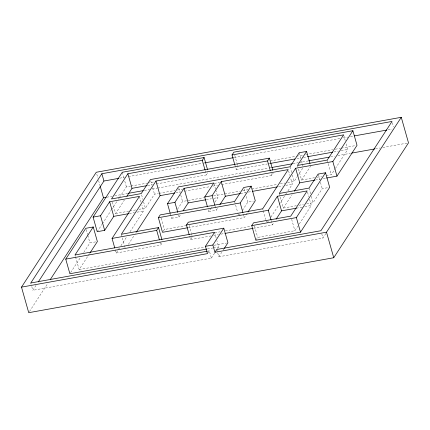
<?xml version="1.0" encoding="UTF-8"?>
<svg xmlns="http://www.w3.org/2000/svg" width="430" height="430" viewBox="0 0 430 430"><rect width="100%" height="100%" fill="white"/><g stroke="black" fill="none" stroke-linecap="round" stroke-linejoin="round"><path stroke-width="0.32" stroke-dasharray="2.15 1.61" d="M31.793 286.649L32.831 290.298L36.109 285.251M29.46 311.562L47.784 283.408M70.606 272.609L80.453 257.479M83.737 252.437L89.934 242.907L96.132 241.789M97.228 231.7L101.969 224.417M102.335 223.853L111.085 210.404M111.451 209.845L116.917 201.439M118.379 199.197L119.105 198.079M119.47 197.515L126.398 186.873L130.36 186.158M75.551 256.893L79.142 269.589L89.714 253.334M112.375 202.121L115.606 213.549L124.356 200.1M115.294 249.846L116.191 253.017L119.475 247.976M120.932 245.734L126.769 236.769M130.048 231.722L143.539 210.99L141.927 205.277M138.895 209.351L145.367 208.19L154.483 194.177L158.428 193.468M128.371 244.391L134.208 235.425M135.665 233.184L136.396 232.066M163.233 231.184L164.33 229.507L186.056 225.589M170.366 213.855L171.624 218.295L173.08 216.053M177.456 209.329L182.562 201.487L203.691 197.682M116.191 253.017L160.831 244.976L162.653 242.176M171.624 218.295L179.063 216.956L180.519 214.715M156.375 183.943L206.411 174.929L207.867 172.688M189.689 236.441L190.587 239.618L192.409 236.812M208.281 209.689L208.819 211.598L211.006 208.233M211.372 207.674L212.103 206.55M215.016 202.068L217.935 197.585L215.779 189.969M234.909 165.125L236.167 169.565L237.989 166.765M208.819 211.598L216.258 210.254L217.72 208.012M207.851 253.071L209.308 250.83L211.377 258.129L32.831 290.298M211.377 258.129L214.656 253.087M217.575 248.604L218.666 246.922L216.87 240.574M239.091 215.543L240.182 213.861M242.369 210.501L247.841 202.095L253.421 201.089M216.747 249.491L218.816 256.791L221.729 252.308M223.191 250.066L223.917 248.943M188.243 227.669L244.342 217.564L247.621 212.522M221.504 184.577L271.69 175.537L273.147 173.295M255.866 240.22L257.688 237.419L294.883 230.716L297.802 226.234M267.17 222.847L268.261 221.171M270.814 217.247L278.839 204.916M279.204 204.357L286.498 193.151M287.955 190.909L292.33 184.185L290.535 177.837M287.552 182.573L294.152 181.379L297.071 176.897M297.436 176.338L302.903 167.931M253.281 228.319L272.421 224.874L273.878 222.632M279.231 193.462L283.359 208.061L292.11 194.613M297.463 165.442L301.591 180.041L310.707 166.034M299.264 223.992L311.293 205.502L309.498 199.154M306.649 203.863L313.121 202.702L322.237 188.689L329.052 187.464M326.176 175.612L331.353 174.682L334.997 169.076M335.362 168.517L347.757 149.463L345.962 143.115M218.816 256.791L322.968 238.026L325.886 233.544M119.798 178.165L124.42 177.332M128.387 176.617L202.412 163.282M203.073 163.163L205.056 162.809M234.135 157.568L340.538 138.395M343.183 137.923L347.811 137.089M350.455 136.611L353.756 136.014M388.123 129.822L392.09 129.107M131.021 186.04L146.856 183.185M147.517 183.067L154.117 181.874M270.217 160.96L295.862 156.337M296.523 156.219L303.096 155.036M305.725 154.564L332.691 149.704M335.319 149.231L340.582 148.285M341.237 148.167L355.707 145.56M147.818 185.486L152.424 184.653M236.167 169.565L267.202 163.975M267.863 163.857L269.841 163.502M296.915 158.622L300.876 157.912M303.521 157.434L306.821 156.837M333.895 151.962L338.517 151.129M341.157 150.65L347.757 149.463M106.785 197.22L112.063 196.268M114.708 195.79L127.909 193.409M144.416 190.436L149.699 189.485M152.338 189.012L156.961 188.179M157.622 188.06L268.535 168.076M269.196 167.958L271.174 167.598M292.964 163.674L298.243 162.723M298.904 162.604L308.81 160.82M330.595 156.896L334.556 156.181M337.856 155.585L350.402 153.327M375.492 148.807L380.109 147.974M382.754 147.501L407.178 143.099M159.084 193.35L174.865 190.506M177.499 190.033L182.761 189.082M214.323 183.395L219.585 182.449M175.945 192.785L180.568 191.952M184.529 191.237L210.281 186.599M212.92 186.125L217.542 185.292M115.606 213.549L129.194 211.103M129.838 210.985L136.31 209.819M213.597 195.897L240.01 191.135M242.649 190.662L247.933 189.711M251.894 188.996L277.646 184.357M280.285 183.879L284.907 183.046M301.591 180.041L314.529 177.708M317.12 177.246L321.645 176.429M129.312 213.554L134.482 212.619M137.073 212.157L143.539 210.99M206.292 199.687L211.469 198.751M214.054 198.284L217.935 197.585M240.472 193.527L245.724 192.581M248.352 192.108L251.631 191.517M278.543 186.668L282.483 185.959M285.767 185.368L292.33 184.185M315.432 180.019L320.651 179.079M323.263 178.611L326.526 178.025M283.359 208.061L296.297 205.728M298.888 205.266L303.413 204.449M296.415 208.184L302.236 207.131M304.827 206.669L311.293 205.502M214.796 232.78L220.063 231.829M225.331 230.883L251.002 226.255M190.587 239.618L211.044 235.93M213.683 235.452L218.306 234.619M220.945 234.146L224.245 233.549M79.142 269.589L204.89 246.933M214.108 245.272L226.615 243.02M207.475 248.938L212.743 247.992M213.404 247.874L218.666 246.922M207.991 251.066L209.308 250.83M392.353 122.668L393.558 126.925M343.629 134.864L345.247 140.578M327.219 160.078L331.353 174.682M318.103 174.091L319.721 179.804M320.436 182.341L322.237 188.689M299.14 152.774L300.753 158.487M301.473 161.024L302.193 163.561M302.371 164.201L302.908 166.104M308.987 188.098L310.605 193.812M311.32 196.354L313.121 202.702M321.764 233.769L322.968 238.026M307.525 192.172L308.778 196.612M290.024 166.781L291.637 172.494M292.357 175.031L294.152 181.379M288.557 170.855L289.815 175.295M291.653 219.295L294.883 230.716M271.147 173.629L271.69 175.537M271.163 220.429L272.421 224.874M262.671 208.808L263.031 210.082M263.214 210.716L265.729 219.601M265.907 220.235L266.444 222.143M234.758 155.338L236.914 162.959M237.091 163.594L237.634 165.496M244.068 188.765L245.326 193.204M246.223 196.381L247.841 202.095M254.452 225.992L257.688 237.419M243.439 214.393L244.342 217.564M234.592 201.503L237.645 212.291M237.828 212.931L238.365 214.833M213.984 183.621L215.602 189.334M205.153 170.484L206.411 174.929M215 205.814L216.258 210.254M214.538 232.324L216.156 238.037M178.789 188.157L180.046 192.597M180.767 195.139L182.562 201.487M189.178 225.384L191.334 233.006M191.511 233.641L192.049 235.543M178.525 215.054L179.063 216.956M150.71 180.847L151.967 185.292M152.682 187.829L154.483 194.177M161.094 218.08L164.33 229.507M159.933 241.8L160.831 244.976M141.594 194.854L142.851 199.3M143.566 201.842L145.367 208.19M139.411 196.392L141.024 202.1M122.27 172.269L124.066 178.617M124.781 181.159L126.398 186.873M121.325 234.275L124.377 245.068M124.555 245.702L125.098 247.605M96.793 174.177L97.879 178.009M98.604 180.568L100.05 185.674M86.161 229.577L87.602 234.656M87.779 235.291L89.934 242.907M75.008 254.985L75.368 256.258M30.761 282.999L31.105 284.214"/><path stroke-width="0.64" d="M21.5 287.138L96.255 172.263L401.271 117.309L408.5 142.862L333.744 257.737L28.729 312.691L21.5 287.138L207.486 253.63L205.422 246.331L214.538 232.324L65.747 259.129L69.88 273.727L206.819 249.056M224.283 248.384L227.932 242.783L223.799 228.179L212.861 244.993L214.925 252.292L216.747 249.491L320.898 230.727L392.01 121.454L101.867 173.725L30.761 282.999L207.335 251.184M38.297 281.892L103.936 181.025L118.476 178.402M50.348 279.462L103.485 197.811L106.124 197.338M65.747 259.129L85.801 228.308L93.245 226.97L97.373 241.569L90.08 252.775M128.661 213.672L113.783 216.349L104.667 230.362L97.228 231.7L93.095 217.102L122.27 172.269L204.1 157.525L207.513 169.587M93.245 226.97L75.008 254.985L223.799 228.179M93.095 217.102L100.534 215.758L109.65 201.751L139.411 196.392L112.063 238.419L114.756 247.938M204.1 157.525L202.277 160.331L127.882 173.731L111.477 198.95L141.233 193.586L150.35 179.579L269.379 158.132L272.792 170.194M126.909 196.177L132.015 188.329L147.157 185.604M269.379 158.132L267.557 160.938L155.966 181.041L121.325 234.275L158.519 227.572L161.933 239.634M136.761 231.501L160.094 195.639L174.623 193.022M187.582 227.787L162.508 232.307L158.374 217.709L160.197 214.903L234.592 201.503L243.708 187.491L251.147 186.152L255.28 200.751L247.986 211.958M170.183 213.221L167.49 203.696L178.428 186.889L290.024 166.781L299.14 152.774L306.579 151.43L309.992 163.491M112.063 238.419L156.697 230.378L158.519 227.572M167.49 203.696L174.929 202.358L184.045 188.345L213.807 182.986L204.685 196.994L207.384 206.518M183.072 210.791L188.179 202.949L205.642 199.799M189.152 234.538L186.453 225.014L188.281 222.213L262.671 208.808L288.197 169.581L221.246 181.648L212.13 195.655L204.685 196.994M234.732 164.491L232.039 154.967L233.861 152.166L352.89 130.72L357.024 145.324L336.964 176.144L326.526 178.025M219.907 204.653L225.374 196.247L240.472 193.527M158.374 217.709L240.209 202.965L251.147 186.152M352.89 130.72L332.836 161.54L295.636 168.243L279.231 193.462L308.987 188.098L318.103 174.091L325.542 172.752L329.676 187.351L300.5 232.178L255.866 240.22L251.733 225.621L253.555 222.821L290.755 216.118L307.165 190.904L277.404 196.263L268.288 210.27L186.453 225.014M306.579 151.43L297.463 165.442L327.219 160.078L343.629 134.864L232.039 154.967M276.065 219.268L281.537 210.861L296.415 208.184M294.297 191.248L299.769 182.841L314.781 180.138M251.733 225.621L296.372 217.58L325.542 172.752M214.925 252.292L326.515 232.189L401.271 117.309M205.056 162.809L233.474 157.686M354.417 135.896L386.801 130.064M270.502 163.384L294.937 158.982M307.482 156.719L332.573 152.198M128.57 193.29L143.093 190.673M271.835 167.48L292.303 163.792M308.81 160.82L329.272 157.133M351.724 153.091L374.831 148.925M252.286 191.398L277.232 186.905M224.906 233.431L252.62 228.438M205.422 246.331L212.861 244.993M332.836 161.54L336.964 176.144M326.515 232.189L333.744 257.737M295.636 168.243L299.769 182.841M296.372 217.58L300.5 232.178M267.557 160.938L270.25 170.457M277.404 196.263L281.537 210.861M268.288 210.27L270.986 219.794M240.209 202.965L242.902 212.484M221.246 181.648L225.374 196.247M202.277 160.331L204.976 169.85M212.13 195.655L214.823 205.18M184.045 188.345L188.179 202.949M174.929 202.358L177.805 212.511M155.966 181.041L160.094 195.639M156.697 230.378L159.39 239.897M127.882 173.731L132.015 188.329M101.867 173.725L103.936 181.025M109.65 201.751L113.783 216.349M100.228 186.314L103.485 197.811M100.534 215.758L104.667 230.362"/></g></svg>
